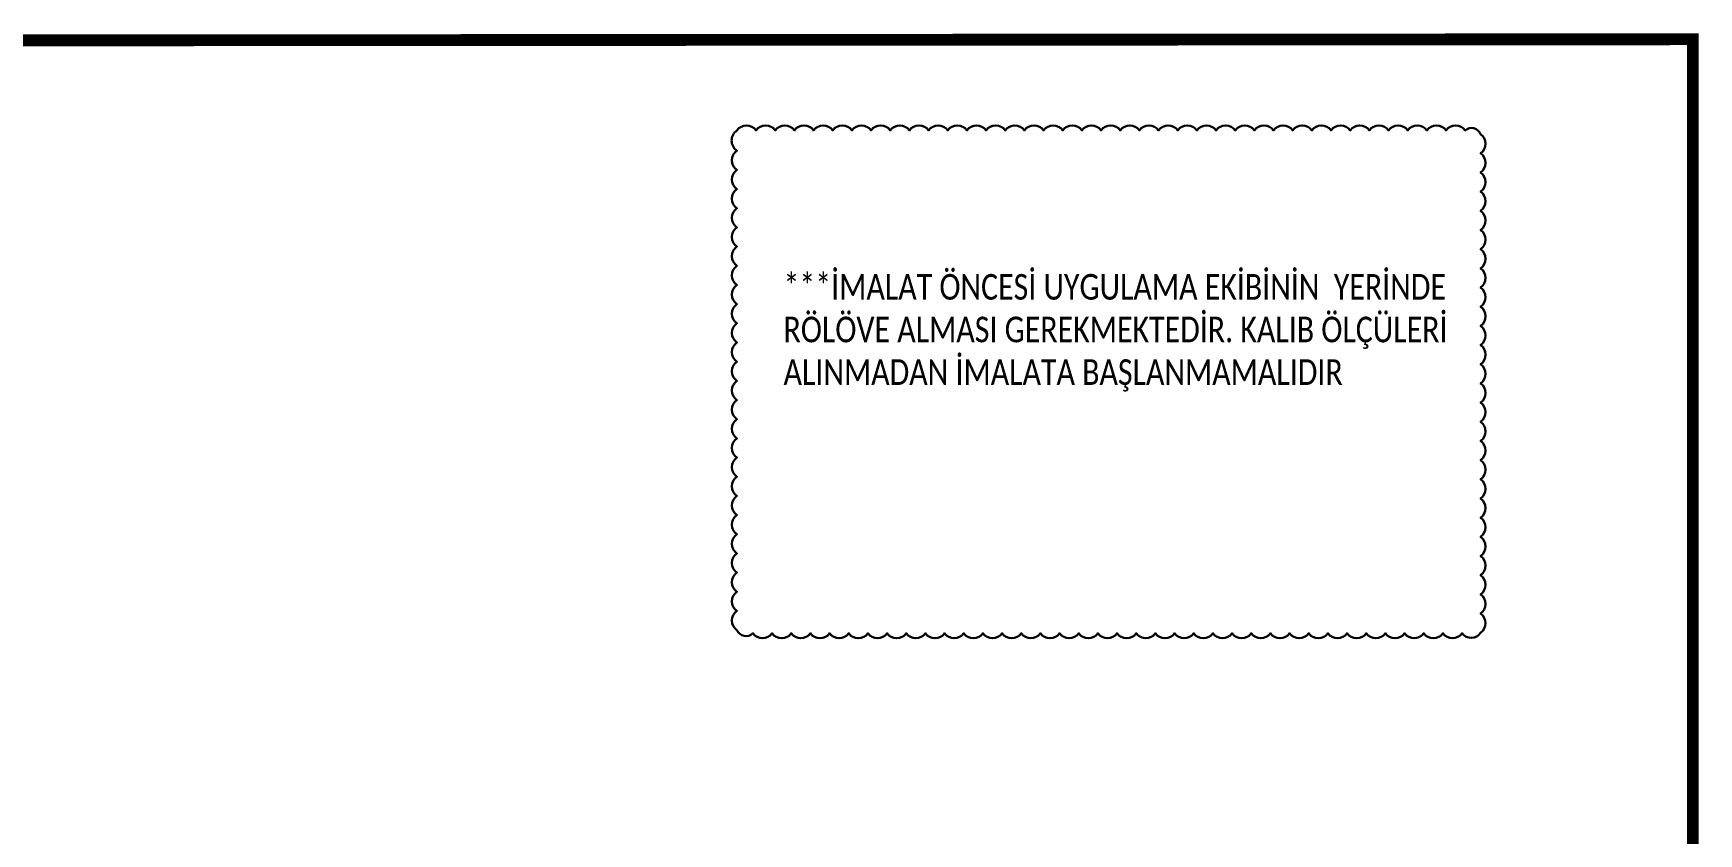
# Model space of a CAD drawing. Header units: millimetres. Extents: x 210628 to 232146, y -111309 to -91563.
# Drawn here: x 214476 to 217083, y -106745 to -105493 of the extents above; entities that cross this region are included whole.
import ezdxf

# ---------------------------------------------------------------- set-up
doc = ezdxf.new("R2010")
doc.units = ezdxf.units.MM
doc.layers.get('0').update_dxf_attribs({"lineweight": 20})
doc.layers.add('irem rev', color=23, linetype='Continuous', lineweight=30)
doc.layers.add('text', color=1, linetype='Continuous', lineweight=20)
doc.styles.add('text2', font='calibri.ttf', dxfattribs={"width": 0.8})

msp = doc.modelspace()

# ---------------------------------------------------------------- linework, layer by layer
at = {"color": 2, "const_width": 18.49}
msp.add_lwpolyline([(212716.15, -108613.22), (212716.15, -105504.97), (217073.5, -105502.02), (217073.5, -108610.26)], close=True, dxfattribs=at)
at = {"layer": 'irem rev'}
msp.add_lwpolyline([(215577.29, -105644.63, -0.5205671), (215607.29, -105644.63, -0.5205671), (215637.29, -105644.63, -0.5205671), (215667.29, -105644.63, -0.5205671), (215697.29, -105644.63, -0.5205671), (215727.29, -105644.63, -0.5205671), (215757.29, -105644.63, -0.5205671), (215787.29, -105644.63, -0.5205671), (215817.29, -105644.63, -0.5205671), (215847.29, -105644.63, -0.5205671), (215877.29, -105644.63, -0.5205671), (215907.29, -105644.63, -0.5205671), (215937.29, -105644.63, -0.5205671), (215967.29, -105644.63, -0.5205671), (215997.29, -105644.63, -0.5205671), (216027.29, -105644.63, -0.5205671), (216057.29, -105644.63, -0.5205671), (216087.29, -105644.63, -0.5205671), (216117.29, -105644.63, -0.5205671), (216147.29, -105644.63, -0.5205671), (216177.29, -105644.63, -0.5205671), (216207.29, -105644.63, -0.5205671), (216237.29, -105644.63, -0.5205671), (216267.29, -105644.63, -0.5205671), (216297.29, -105644.63, -0.5205671), (216327.29, -105644.63, -0.5205671), (216357.29, -105644.63, -0.5205671), (216387.29, -105644.63, -0.5205671), (216417.29, -105644.63, -0.5205671), (216447.29, -105644.63, -0.5205671), (216477.29, -105644.63, -0.5205671), (216507.29, -105644.63, -0.5205671), (216537.29, -105644.63, -0.5205671), (216567.29, -105644.63, -0.5205671), (216597.29, -105644.63, -0.5205671), (216627.29, -105644.63, -0.5205671), (216657.29, -105644.63, -0.5205671), (216687.29, -105644.63, -0.5205671), (216717.29, -105644.63, -0.5205671), (216741.45, -105650.47, -0.5205671), (216741.45, -105680.47, -0.5205671), (216741.45, -105710.47, -0.5205671), (216741.45, -105740.47, -0.5205671), (216741.45, -105770.47, -0.5205671), (216741.45, -105800.47, -0.5205671), (216741.45, -105830.47, -0.5205671), (216741.45, -105860.47, -0.5205671), (216741.45, -105890.47, -0.5205671), (216741.45, -105920.47, -0.5205671), (216741.45, -105950.47, -0.5205671), (216741.45, -105980.47, -0.5205671), (216741.45, -106010.47, -0.5205671), (216741.45, -106040.47, -0.5205671), (216741.45, -106070.47, -0.5205671), (216741.45, -106100.47, -0.5205671), (216741.45, -106130.47, -0.5205671), (216741.45, -106160.47, -0.5205671), (216741.45, -106190.47, -0.5205671), (216741.45, -106220.47, -0.5205671), (216741.45, -106250.47, -0.5205671), (216741.45, -106280.47, -0.5205671), (216741.45, -106310.47, -0.5205671), (216741.45, -106340.47, -0.5205671), (216741.45, -106370.47, -0.5205671), (216741.45, -106400.47, -0.5205671), (216741.45, -106430.47, -0.5205671), (216712.35, -106431.37, -0.5205671), (216682.35, -106431.37, -0.5205671), (216652.35, -106431.37, -0.5205671), (216622.35, -106431.37, -0.5205671), (216592.35, -106431.37, -0.5205671), (216562.35, -106431.37, -0.5205671), (216532.35, -106431.37, -0.5205671), (216502.35, -106431.37, -0.5205671), (216472.35, -106431.37, -0.5205671), (216442.35, -106431.37, -0.5205671), (216412.35, -106431.37, -0.5205671), (216382.35, -106431.37, -0.5205671), (216352.35, -106431.37, -0.5205671), (216322.35, -106431.37, -0.5205671), (216292.35, -106431.37, -0.5205671), (216262.35, -106431.37, -0.5205671), (216232.35, -106431.37, -0.5205671), (216202.35, -106431.37, -0.5205671), (216172.35, -106431.37, -0.5205671), (216142.35, -106431.37, -0.5205671), (216112.35, -106431.37, -0.5205671), (216082.35, -106431.37, -0.5205671), (216052.35, -106431.37, -0.5205671), (216022.35, -106431.37, -0.5205671), (215992.35, -106431.37, -0.5205671), (215962.35, -106431.37, -0.5205671), (215932.35, -106431.37, -0.5205671), (215902.35, -106431.37, -0.5205671), (215872.35, -106431.37, -0.5205671), (215842.35, -106431.37, -0.5205671), (215812.35, -106431.37, -0.5205671), (215782.35, -106431.37, -0.5205671), (215752.35, -106431.37, -0.5205671), (215722.35, -106431.37, -0.5205671), (215692.35, -106431.37, -0.5205671), (215662.35, -106431.37, -0.5205671), (215632.35, -106431.37, -0.5205671), (215602.35, -106431.37, -0.5205671), (215577.29, -106426.44, -0.5205671), (215577.29, -106396.44, -0.5205671), (215577.29, -106366.44, -0.5205671), (215577.29, -106336.44, -0.5205671), (215577.29, -106306.44, -0.5205671), (215577.29, -106276.44, -0.5205671), (215577.29, -106246.44, -0.5205671), (215577.29, -106216.44, -0.5205671), (215577.29, -106186.44, -0.5205671), (215577.29, -106156.44, -0.5205671), (215577.29, -106126.44, -0.5205671), (215577.29, -106096.44, -0.5205671), (215577.29, -106066.44, -0.5205671), (215577.29, -106036.44, -0.5205671), (215577.29, -106006.44, -0.5205671), (215577.29, -105976.44, -0.5205671), (215577.29, -105946.44, -0.5205671), (215577.29, -105916.44, -0.5205671), (215577.29, -105886.44, -0.5205671), (215577.29, -105856.44, -0.5205671), (215577.29, -105826.44, -0.5205671), (215577.29, -105796.44, -0.5205671), (215577.29, -105766.44, -0.5205671), (215577.29, -105736.44, -0.5205671), (215577.29, -105706.44, -0.5205671), (215577.29, -105676.44, -0.5205671)], format="xyb", close=True, dxfattribs=at)

# ---------------------------------------------------------------- texts
at = {"layer": 'text', "insert": (215650.3, -105869.39), "char_height": 40, "attachment_point": 1, "style": 'text2'}
msp.add_mtext_dynamic_manual_height_columns('{\\C2;***İMALAT ÖNCESİ UYGULAMA EKİBİNİN  YERİNDE RÖLÖVE ALMASI GEREKMEKTEDİR. KALIB ÖLÇÜLERİ\\PALINMADAN İMALATA BAŞLANMAMALIDIR}', width=1081.9135, gutter_width=1, heights=[0], dxfattribs=at)

doc.saveas('drawing.dxf')
